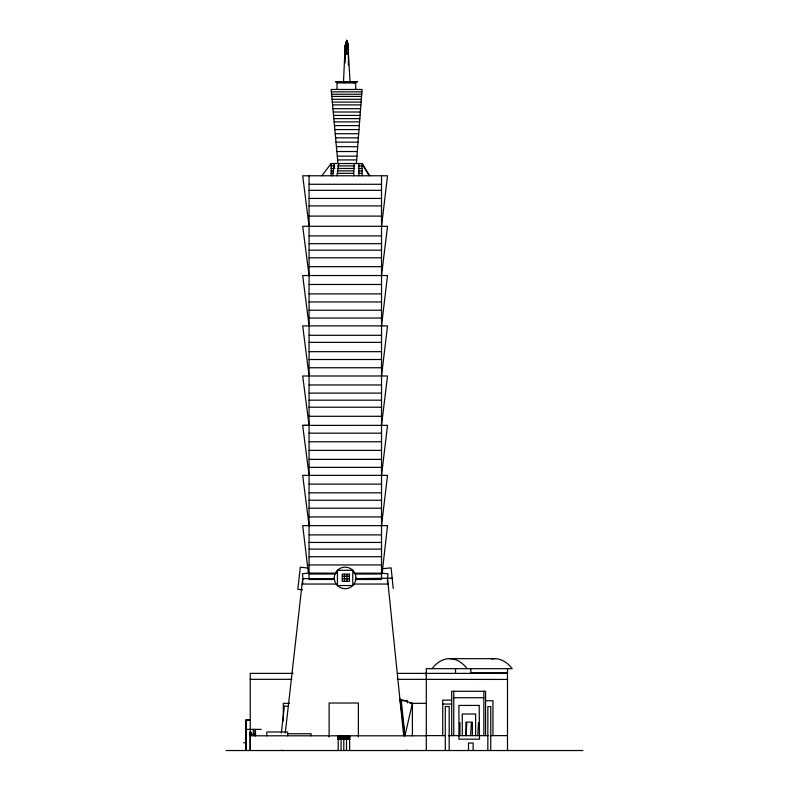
<?xml version="1.0" encoding="UTF-8"?>
<svg xmlns="http://www.w3.org/2000/svg" width="809" height="809" viewBox="0 0 809 809"><rect width="100%" height="100%" fill="white"/><g stroke="black" fill="none" stroke-linecap="round" stroke-linejoin="round"><path stroke-width="1.21" d="M343.512 81.77L345.15 45.648L346.808 40.45L348.467 45.648L345.14 45.648M426.303 675.839L426.313 672.36M459.886 735.634L460.008 722.639M250.244 732.863L250.133 735.806L426.303 735.806M334.228 168.424L334.35 163.519L332.651 175.775M353.685 175.775L354.231 163.519M466.136 735.634L466.773 723.276M470.636 735.634L471.273 723.276M477.785 735.634L478.513 722.609M356.405 163.519L362.068 89.465L331.164 89.465L337.96 163.519M348.426 65.428L348.426 45.648L346.808 40.45L346.353 54.102M281.36 732.924L284.414 705.933L288.287 706.368M285.274 733.005L302.697 578.637L334.269 578.637L334.269 577.919M354.039 573.166L382.141 573.187L387.521 525.638L302.697 525.638L308.401 573.085L336.554 573.166M387.42 579.315L388.037 573.854L382.141 573.187M381.524 226.308L387.521 175.775L302.697 175.775L309.068 226.308M381.524 325.896L387.521 275.535L302.697 275.535L309.068 325.896M381.524 375.993L387.521 325.896L302.697 325.896L309.068 375.993M381.524 475.358L387.521 425.362L302.697 425.382L309.068 475.358M381.524 525.638L387.521 475.358L302.697 475.358L309.068 525.638M381.524 275.535L387.521 226.308L302.697 226.308L309.068 275.535M381.524 425.362L387.521 375.993L302.697 375.993L309.068 425.362L302.697 425.382M336.928 175.775L338.87 163.519M348.244 45.648L346.808 40.45L345.979 45.648L345.959 54.102M347.981 45.648L346.808 40.45L345.635 45.648L345.625 54.102M404.915 735.806L412.398 703.324L399.919 699.128L404.915 735.806L401.193 699.552M347.637 45.648L346.808 40.45L345.372 45.648L345.362 54.102M347.243 45.648L346.808 40.45L345.21 45.648L345.15 62.91M337.04 82.579L336.15 81.77L337.272 82.579L336.15 81.77L337.04 82.579L355.717 82.579L356.971 81.77L355.515 82.579L356.354 81.77L354.969 82.579L355.97 81.77L354.534 82.579L355.414 81.77L354.069 82.579L354.645 81.77L353.28 82.579L353.149 81.77L352.39 82.579L352.39 81.77L351.723 82.579L351.824 81.77L351.045 82.579L350.772 81.77L350.368 82.579L349.943 81.77L349.336 82.579L349.266 81.77L348.79 82.579L348.001 81.77L348.001 82.579L347.162 81.77L345.382 82.579L345.382 81.77L346.525 81.77M354.231 81.77L353.28 82.579L353.735 81.77M321.861 175.775L331.164 163.519L362.068 163.519L369.814 175.775M353.28 82.579L354.018 81.77M346.373 82.579L347.162 81.77M355.717 82.579L357.123 81.77L335.927 81.77M354.463 82.579L355.414 81.77L354.322 82.579M355.788 81.77L354.534 82.579L355.566 81.77M356.941 81.77L355.272 82.579M354.534 82.579L355.707 81.77M355.394 82.579L356.597 81.77M348.436 47.68L345.14 47.67M351.531 82.174L352.684 81.77M345.16 51.109L345.777 51.068M345.16 52.524L345.787 52.514M348.295 48.773L345.16 48.742L345.787 48.793M308.401 573.085L302.424 573.803L303.092 579.355M346.788 51.139L345.14 51.129M382.424 568.737L391.101 567.837L393.225 588.487M392.163 578.162L355.95 578.637L355.95 577.919M402.467 700.877L407.149 700.392L407.402 702.859M405.208 750.53L407.544 750.287M348.396 46.669L345.16 46.659L345.787 46.659M348.295 52.565L345.15 52.555M345.14 54.102L348.467 54.102M339.78 82.66L355.717 82.66M331.387 91.852L361.886 91.852M331.609 94.249L361.886 94.249M331.811 96.423L361.532 96.423M332.064 99.285L361.31 99.285M332.327 102.086L361.097 102.086M332.58 104.897L360.885 104.897M332.934 108.699L360.592 108.699M333.237 112.016L360.339 112.016M333.551 115.414L360.086 115.414M333.844 118.64L359.833 118.64M334.137 121.876L359.59 121.876M334.481 125.597L359.307 125.597M334.845 129.582L359.004 129.582M335.229 133.728L358.68 133.728M335.604 137.854L358.367 137.854M335.998 142.151L358.043 142.151M336.413 146.682L357.689 146.682M336.857 151.526L357.325 151.526M337.282 156.157L356.971 156.157M337.626 159.919L356.678 159.919M331.164 165.896L334.875 165.896M337.343 165.896L354.645 165.896M358.357 165.896L362.068 165.896M331.164 168.454L334.875 168.454M337.343 168.454L354.645 168.454M358.357 168.454L362.068 168.454M331.164 170.871L333.642 170.871M337.343 170.871L353.412 170.871M358.357 170.871L362.068 170.871M331.164 173.328L333.642 173.328M337.343 173.328L353.412 173.328M358.357 173.328L362.068 173.328M309.068 184.28L381.524 184.28M309.068 190.348L381.524 190.348M309.068 198.427L381.524 198.427M309.068 205.901L381.524 205.901M309.068 216.104L381.524 216.104M309.068 235.915L381.524 235.915M309.068 243.671L381.524 243.671M309.068 250.173L381.524 250.173M309.068 257.808L381.524 257.808M309.068 266.677L381.524 266.677M309.068 284.475L381.524 284.475M309.068 293.9L381.524 293.9M309.068 301.949L381.524 301.949M309.068 310.231L381.524 310.231M309.068 318.058L381.524 318.058M309.068 335.3L381.524 335.3M309.068 342.359L381.524 342.359M309.068 351.672L381.524 351.672M309.068 359.509L381.524 359.509M309.068 367.751L381.524 367.751M309.068 384.973L381.524 384.973M309.068 393.123L381.524 393.123M309.068 400.182L381.524 400.182M309.068 407.22L381.524 407.22M309.068 416.291L381.524 416.291M309.068 433.169L381.524 433.169M309.068 441.765L381.524 441.765M309.068 450.37L381.524 450.37M309.068 459.391L381.524 459.391M309.068 467.369L381.524 467.369M309.068 484.106L381.524 484.106M309.068 492.823L381.524 492.823M309.068 500.225L381.524 500.225M309.068 508.214L381.524 508.214M309.068 516.931L381.524 516.931M309.068 534.891L381.524 534.891M309.068 542.434L381.524 542.434M309.068 549.119L381.524 549.119M309.068 556.723L381.524 556.723M309.068 564.945L381.524 564.945M309.068 574.006L335.3 574.006M355.293 574.006L381.524 574.006M342.247 576.261L349.437 576.261M342.247 578.789L349.437 578.789M334.056 579.487L309.068 579.487L309.068 175.775M355.293 579.487L381.524 579.487L381.524 175.775M302.091 584.047L335.735 584.047M354.433 584.047L388.077 584.047M449.582 658.678L494.633 658.678M507.496 672.866L470.828 672.866L470.828 668.669M293 673.381L250.244 673.381L250.244 750.53M397.381 673.381L507.496 673.381M250.244 679.327L291.867 679.327M397.381 679.327L507.496 679.439M453.758 697.732L483.853 697.732M451.695 700.139L442.735 700.139L442.735 735.634M485.572 700.736L492.954 700.736L492.954 735.634M289.571 703.324L283.302 703.324L283.302 720.809M410.001 703.324L426.303 703.324M442.735 704.052L451.695 704.052M250.244 719.818L245.784 719.818L245.784 750.53M250.244 720.222L246.32 720.222L246.32 750.53M247.261 729.384L261.165 729.384M250.203 732.863L251.124 732.863M287.68 733.743L311.06 733.743L311.06 735.806M250.244 734.339L254.997 734.339M426.303 735.634L444.97 735.634M448.338 735.634L488.029 735.634M490.497 735.634L507.496 735.634M338.213 737.151L349.64 737.151M338.213 737.404L349.64 737.404M338.213 737.717L349.64 737.717M338.213 739.102L349.64 739.102M338.213 739.204L349.64 739.204M338.213 739.365L349.64 739.406M243.64 742.763L245.845 742.763M226.146 750.53L582.854 750.53M338.213 736.817L349.64 736.888M345.787 47.761L345.2 47.711M338.213 736.079L349.64 736.22M338.213 736.503L349.64 736.503M338.213 737.919L349.64 738.212L338.213 738.212L349.64 738.961M307.572 567.999L300.311 567.18L297.823 589.286L302.657 589.832M281.36 750.317L283.302 750.53M337.04 82.296L336.261 81.77L337.272 82.579M345.382 82.579L344.331 81.77L344.331 82.579L343.127 81.77L343.329 82.579L342.5 81.77L342.5 82.579L341.701 81.77L341.711 82.579L340.367 81.77L340.66 82.579L337.869 81.77L338.445 82.579L337.151 81.77L337.869 82.579L336.544 81.77M336.595 81.77L338.041 82.579L337.636 81.77M338.445 82.579L337.151 81.77M338.293 82.579L337.343 81.77M343.815 82.579L343.127 81.77L344.068 82.579M339.032 81.77L339.78 82.579M339.305 82.579L338.445 81.77L339.911 82.579L339.224 81.77M343.127 81.77L343.956 82.579M250.244 732.014L251.073 732.863M341.004 81.77L341.711 82.579L341.226 81.77M343.714 81.77L344.331 82.579L344.017 81.77M343.785 81.77L344.331 82.579M368.55 174.754L362.068 163.519L362.068 175.775M403.691 735.806L387.521 578.637L387.521 583.694M348.426 54.112L350.054 81.77M255.432 729.384L255.523 735.806M507.496 668.669L507.496 750.53M490.76 750.53L490.76 706.591L487.847 706.591L487.847 750.53M485.572 735.634L485.572 691.27L451.695 691.27L451.695 735.634M483.853 691.27L483.853 735.634M475.631 735.634L475.631 714.013L462.273 714.013L462.273 735.634M473.134 750.53L473.134 743.046L468.512 743.046L468.512 750.53M472.365 735.634L472.365 722.113L465.923 722.113L465.923 735.634M455.528 668.669L455.528 673.452M453.758 691.27L453.758 735.634M449.177 750.53L449.177 706.54L445.284 706.54L445.284 750.53M426.303 750.53L426.303 668.669L512.188 668.669A44.444 27.799 -90 0 0 491.467 658.971M412.398 703.324L412.398 735.806M358.883 163.519L358.883 175.775M358.377 736.908L358.377 703.021L329.121 703.021L329.121 736.908M355.717 81.719L355.717 89.465M349.64 735.806L349.64 750.53M346.808 40.45L346.808 45.648M346.95 574.168L346.95 581.307M346.778 45.648L346.778 54.102M346.495 739.102L346.495 750.53M346.373 81.719L346.373 82.66M344.472 574.168L344.472 581.307M343.785 739.102L343.785 750.53M341.064 739.102L341.064 750.53M338.213 735.806L338.213 750.53M337.04 81.719L337.04 89.465M331.164 163.519L331.164 175.775M302.697 578.637L302.697 583.694M287.68 735.806L287.68 731.983L266.798 731.983L266.798 735.806M254.997 729.384L254.997 735.806M253.359 729.384L253.359 734.734M251.124 734.825L251.073 732.014L250.203 732.014L250.123 750.53M432.026 668.669A44.444 27.799 -90 0 1 467.137 668.669M353.149 81.77L352.977 82.579L353.149 81.77M352.775 570.294L337.444 570.294L337.444 585.544L352.775 585.544L352.775 570.294M349.437 574.168L342.247 574.168L342.247 581.307L349.437 581.307L349.437 574.168M479.191 705.428L458.915 705.428L458.915 739.183L479.504 739.183L479.191 705.428M337.444 585.544A10.841 10.78 0 0 0 355.586 580.71A10.841 10.78 0 0 0 342.308 567.503A10.841 10.78 0 0 0 337.444 585.544"/></g></svg>
